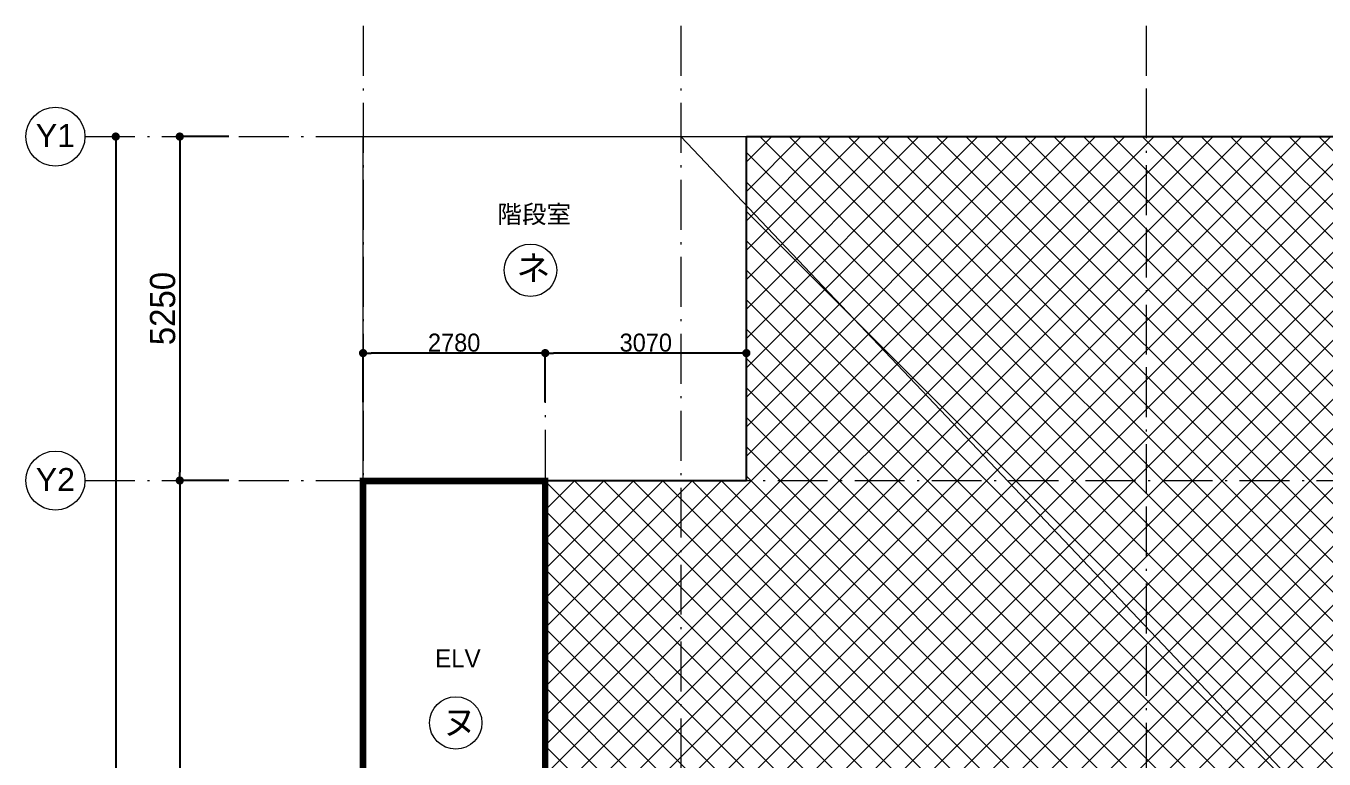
# Model space of a CAD drawing. Header units: millimetres. Extents: x 3528 to 81155, y 1822 to 57458.
# Drawn here: x 3528 to 23338, y 46269 to 57458 of the extents above; entities that cross this region are included whole.
import ezdxf

# ---------------------------------------------------------------- set-up
doc = ezdxf.new("R2010")
doc.units = ezdxf.units.MM
doc.header["$LTSCALE"] = 3175
doc.header["$PDMODE"] = 1
doc.header["$PDSIZE"] = -2
doc.linetypes.add('ISO-10 一点短鎖線', pattern=[0.37, 0.24, -0.06, 0.01, -0.06])
doc.linetypes.add('ISO-11 一点二短鎖線', pattern=[0.67, 0.24, -0.06, 0.24, -0.06, 0.01, -0.06])
for name, color, linetype, lineweight in [('15面積表', 10, 'Continuous', 5), ('ハッチング', 170, 'Continuous', 5), ('基準線', 3, 'ISO-11 一点二短鎖線', 13)]:
    doc.layers.add(name, color=color, linetype=linetype, lineweight=lineweight)
doc.styles.add('Arial', font='arial.ttf', dxfattribs={"bigfont": 'Arial'})
doc.styles.add('HGPｺﾞｼｯｸE', font='HGPGothicE.ttf', dxfattribs={"bigfont": 'HGPｺﾞｼｯｸE'})
doc.styles.add('MtXpl_HGPE', font='HGPGothicE.ttf')
doc.styles.get("Standard").update_dxf_attribs({"font": 'txt', "bigfont": 'BIGFONT.SHX'})
doc.dimstyles.new('katoshun', dxfattribs={"dimtxt": 384.564525, "dimasz": 125.186157, "dimexe": 0, "dimexo": 250, "dimgap": 75, "dimtad": 1, "dimdec": 4, "dimdsep": 46, "dimtxsty": 'HGPｺﾞｼｯｸE', "dimblk": 'DOT', "dimblk1": 'DOT', "dimblk2": 'DOT', "dimcen": 0, "dimadec": 0, "dimazin": 0, "dimtfac": 1, "dimtdec": 4, "dimtix": 1, "dimtmove": 0, "dimatfit": 0, "dimldrblk": 'VW_FILLEDARROW', "dimfxl": 750, "dimfxlon": 1, "dimfrac": 2, "dimtolj": 1, "dimarcsym": 0})

# ---------------------------------------------------------------- blocks, each defined once
blk = doc.blocks.new('_DOT')
at = {"color": 0, "linetype": 'ByBlock', "lineweight": -2}
blk.add_line((-0.5, 0), (-1, 0), dxfattribs=at)
at = {"color": 0, "linetype": 'ByBlock', "const_width": 0.5}
blk.add_lwpolyline([(-0.25, 0, 1), (0.25, 0, 1)], format="xyb", close=True, dxfattribs=at)
blk = doc.blocks.new('*D8')
at = {"layer": 'Defpoints', "color": 0, "linetype": 'Continuous', "transparency": 16777216}
for p in [(7625, 50520), (5875, 40020), (7625, 40020)]:
    blk.add_point(p, dxfattribs=at)
at = {"layer": '基準線', "color": 0, "linetype": 'Continuous', "lineweight": -2, "transparency": 16777216}
for p, q in [((6625, 50520), (5875, 50520)), ((5875, 50395), (5875, 40145)), ((6625, 40020), (5875, 40020))]:
    blk.add_line(p, q, dxfattribs=at)
at = {"layer": '基準線', "color": 0, "linetype": 'Continuous', "lineweight": -2, "transparency": 16777216, "xscale": 125.1861572265625, "yscale": 125.1861572265625, "zscale": 125.1861572265625}
for p, rotation in [((5875, 50520), 90), ((5875, 40020), 270)]:
    blk.add_blockref('_DOT', p, dxfattribs=dict(at, rotation=rotation))
at = {"layer": '基準線', "color": 0, "linetype": 'Continuous', "lineweight": 0, "transparency": 16777216, "insert": (5615, 45270), "char_height": 384.6, "attachment_point": 5, "rotation": 90, "style": 'HGPｺﾞｼｯｸE'}
blk.add_mtext('\\A1;10500', dxfattribs=at)
blk = doc.blocks.new('VW_FILLEDARROW')
at = {"linetype": 'Continuous', "lineweight": 0, "transparency": 16777216}
blk.add_hatch(color=0, dxfattribs=at).paths.add_polyline_path([(-2, 0.54), (0, 0), (-2, -0.54)])
at = {"color": 0, "linetype": 'Continuous', "lineweight": 0, "transparency": 16777216, "flags": 128}
blk.add_lwpolyline([(-2, 0.54), (0, 0), (-2, -0.54)], close=True, dxfattribs=at)
blk = doc.blocks.new('*D9')
at = {"layer": 'Defpoints', "color": 0, "linetype": 'Continuous', "transparency": 16777216}
for p in [(7625, 55770), (5875, 50520), (7625, 50520)]:
    blk.add_point(p, dxfattribs=at)
at = {"layer": '基準線', "color": 0, "linetype": 'Continuous', "lineweight": -2, "transparency": 16777216}
for p, q in [((6625, 55770), (5875, 55770)), ((5875, 55645), (5875, 50645)), ((6625, 50520), (5875, 50520))]:
    blk.add_line(p, q, dxfattribs=at)
at = {"layer": '基準線', "color": 0, "linetype": 'Continuous', "lineweight": -2, "transparency": 16777216, "xscale": 125.1861572265625, "yscale": 125.1861572265625, "zscale": 125.1861572265625}
for p, rotation in [((5875, 55770), 90), ((5875, 50520), 270)]:
    blk.add_blockref('_DOT', p, dxfattribs=dict(at, rotation=rotation))
at = {"layer": '基準線', "color": 0, "linetype": 'Continuous', "lineweight": 0, "transparency": 16777216, "insert": (5615, 53145), "char_height": 384.6, "attachment_point": 5, "rotation": 90, "style": 'HGPｺﾞｼｯｸE'}
blk.add_mtext('\\A1;5250', dxfattribs=at)
blk = doc.blocks.new('*D10')
at = {"layer": 'Defpoints', "color": 0, "linetype": 'Continuous', "transparency": 16777216}
for p in [(4898, 55770), (4898, 28770), (5008, 28770)]:
    blk.add_point(p, dxfattribs=at)
at = {"layer": '基準線', "color": 0, "linetype": 'Continuous', "lineweight": -2, "transparency": 16777216}
blk.add_line((4898, 55645), (4898, 28895), dxfattribs=at)
at = {"layer": '基準線', "color": 0, "linetype": 'Continuous', "lineweight": -2, "transparency": 16777216, "xscale": 125.1861572265625, "yscale": 125.1861572265625, "zscale": 125.1861572265625}
for p, rotation in [((4898, 55770), 90), ((4898, 28770), 270)]:
    blk.add_blockref('_DOT', p, dxfattribs=dict(at, rotation=rotation))
at = {"layer": '基準線', "color": 0, "linetype": 'Continuous', "lineweight": 0, "transparency": 16777216, "insert": (4638, 42270), "char_height": 384.6, "attachment_point": 5, "rotation": 90, "style": 'HGPｺﾞｼｯｸE'}
blk.add_mtext('\\A1;27000', dxfattribs=at)
blk = doc.blocks.new('*D36')
at = {"layer": '15面積表', "color": 0, "linetype": 'Continuous', "lineweight": -2, "transparency": 16777216}
for p, q in [((8672, 51715), (8672, 52465)), ((11327, 52465), (8797, 52465)), ((11452, 51715), (11452, 52465))]:
    blk.add_line(p, q, dxfattribs=at)
at = {"layer": 'Defpoints', "color": 0, "linetype": 'Continuous', "transparency": 16777216}
for p in [(8672, 52465), (8672, 47128), (11452, 47128)]:
    blk.add_point(p, dxfattribs=at)
at = {"layer": '15面積表', "color": 0, "linetype": 'Continuous', "lineweight": -2, "transparency": 16777216, "xscale": 125.1861572265625, "yscale": 125.1861572265625, "zscale": 125.1861572265625, "rotation": 180}
blk.add_blockref('_DOT', (8672, 52465), dxfattribs=at)
at = {"layer": '15面積表', "color": 0, "linetype": 'Continuous', "lineweight": -2, "transparency": 16777216, "xscale": 125.1861572265625, "yscale": 125.1861572265625, "zscale": 125.1861572265625}
blk.add_blockref('_DOT', (11452, 52465), dxfattribs=at)
at = {"layer": '15面積表', "color": 0, "linetype": 'Continuous', "lineweight": 0, "transparency": 16777216, "insert": (10062, 52623), "char_height": 274.7, "attachment_point": 5, "style": 'HGPｺﾞｼｯｸE'}
blk.add_mtext('\\A1;2780', dxfattribs=at)
blk = doc.blocks.new('*D80')
at = {"layer": '15面積表', "color": 0, "linetype": 'Continuous', "lineweight": -2, "transparency": 16777216}
for p, q in [((11452, 51715), (11452, 52465)), ((14397, 52465), (11577, 52465)), ((14522, 51715), (14522, 52465))]:
    blk.add_line(p, q, dxfattribs=at)
at = {"layer": 'Defpoints', "color": 0, "linetype": 'Continuous', "transparency": 16777216}
for p in [(11452, 52465), (11452, 51367), (14522, 51367)]:
    blk.add_point(p, dxfattribs=at)
at = {"layer": '15面積表', "color": 0, "linetype": 'Continuous', "lineweight": -2, "transparency": 16777216, "xscale": 125.1861572265625, "yscale": 125.1861572265625, "zscale": 125.1861572265625, "rotation": 180}
blk.add_blockref('_DOT', (11452, 52465), dxfattribs=at)
at = {"layer": '15面積表', "color": 0, "linetype": 'Continuous', "lineweight": -2, "transparency": 16777216, "xscale": 125.1861572265625, "yscale": 125.1861572265625, "zscale": 125.1861572265625}
blk.add_blockref('_DOT', (14522, 52465), dxfattribs=at)
at = {"layer": '15面積表', "color": 0, "linetype": 'Continuous', "lineweight": 0, "transparency": 16777216, "insert": (12987, 52623), "char_height": 274.7, "attachment_point": 5, "style": 'HGPｺﾞｼｯｸE'}
blk.add_mtext('\\A1;3070', dxfattribs=at)

msp = doc.modelspace()

# ---------------------------------------------------------------- hatches: boundary and pattern name
at = {"layer": 'ハッチング', "linetype": 'Continuous', "lineweight": 0, "transparency": 33554687}
h = msp.add_hatch(dxfattribs=at)
h.set_pattern_fill('ANSI37', color=170, scale=100, style=0)
h.paths.add_polyline_path([(38821.71806, 55769.71765), (14521.71806, 55769.71765), (14521.71806, 50519.71765), (11451.71806, 50519.71765), (11451.71806, 44519.71765), (8671.71806, 44519.71765), (8671.71806, 43519.71765), (24631.71806, 43519.71765), (24631.71806, 37289.71765), (29791.71806, 37289.71765), (29791.71806, 28769.71765), (35821.71806, 28769.71765), (35821.71806, 32269.71765), (38821.71806, 32269.71765)])
h.paths.add_polyline_path([(26818.92037, 46893.32876), (28055.02071, 46893.32876), (28055.02071, 47246.10654), (26818.92037, 47246.10654)], flags=0)
h.paths.add_polyline_path([(26733.76679, 46808.12006), (28103.09119, 46808.12006), (28103.09119, 47297.06639), (26733.76679, 47297.06639)], flags=24)

# ---------------------------------------------------------------- linework, layer by layer
at = {"color": 2}
msp.add_lwpolyline([(14521.71806, 55769.71765), (38821.71806, 55769.71765), (38821.71806, 32269.71765), (35821.71806, 32269.71765), (35821.71806, 28769.71765), (29791.71806, 28769.71765), (29791.71806, 37289.71765), (24631.71806, 37289.71765), (24631.71806, 43519.71765), (8671.71806, 43519.71765), (8671.71806, 44519.71765), (11451.71806, 44519.71765), (11451.71806, 50519.71765), (14521.71806, 50519.71765), (14521.71806, 55769.71765)], dxfattribs=at)
at = {"layer": '15面積表', "color": 3, "linetype": 'Continuous', "lineweight": 0, "transparency": 33554687}
msp.add_line((13521.71806, 55769.71765), (35821.71806, 32269.71765), dxfattribs=at)
at = {"layer": '15面積表', "color": 1, "linetype": 'Continuous', "lineweight": 0, "transparency": 33554687, "flags": 128}
for points in [[(8671.71806, 55769.71765), (56871.71806, 55769.71765), (56871.71806, 28769.71765), (8671.71806, 28769.71765)], [(8671.71806, 50519.71765), (11451.71806, 50519.71765), (11451.71806, 44519.71765), (8671.71806, 44519.71765)]]:
    msp.add_lwpolyline(points, close=True, dxfattribs=at)
at = {"layer": '15面積表', "color": 3, "linetype": 'Continuous', "lineweight": 0, "transparency": 33554687, "flags": 128}
msp.add_lwpolyline([(8671.71806, 55769.71765), (14521.71806, 55769.71765), (14521.71806, 50519.71765), (8671.71806, 50519.71765)], close=True, dxfattribs=at)
at = {"layer": '15面積表', "color": 10, "linetype": 'Continuous', "lineweight": 50, "transparency": 33554687, "const_width": 100, "flags": 128}
msp.add_lwpolyline([(8671.71806, 50512.08067), (11451.71806, 50512.08067), (11451.71806, 44512.08067), (8671.71806, 44512.08067)], close=True, dxfattribs=at)
at = {"layer": '15面積表', "color": 3, "linetype": 'Continuous', "lineweight": 0, "transparency": 33554687}
for centre in [(11226.97054, 53729.71765), (10086.97054, 46819.71765)]:
    msp.add_circle(centre, 400, dxfattribs=at)
at = {"layer": '基準線', "color": 8, "linetype": 'ISO-10 一点短鎖線', "lineweight": 13, "transparency": 33554687}
for p, q in [((8671.71806, 57458.22492), (8671.71806, 25229.54466)), ((13521.71806, 57458.22492), (13521.71806, 25140.65841)), ((4427.58586, 55769.71765), (58690.9779, 55769.71765)), ((11451.71806, 52469.71765), (11451.71806, 44639.16974)), ((4427.58586, 50519.71765), (58690.9779, 50519.71765))]:
    msp.add_line(p, q, dxfattribs=at)
at = {"layer": '基準線', "color": 8, "linetype": 'ISO-11 一点二短鎖線', "lineweight": 13, "transparency": 33554687}
msp.add_line((20621.71806, 57458.22492), (20621.71806, 25140.65841), dxfattribs=at)
at = {"layer": '基準線', "color": 3, "linetype": 'Continuous', "lineweight": 0, "transparency": 33554687}
for centre in [(3977.58586, 55769.71765), (3977.58586, 50519.71765)]:
    msp.add_circle(centre, 450, dxfattribs=at)

# ---------------------------------------------------------------- texts
at = {"layer": '15面積表', "color": 3, "transparency": 33554687, "style": 'MtXpl_HGPE'}
for s, p in [('ネ', (11011.94478, 53572.81192)), ('ヌ', (9885.05052, 46644.02802))]:
    msp.add_text(s, height=380, dxfattribs=at).set_placement(p)
at = {"layer": '15面積表', "color": 3, "transparency": 33554687, "char_height": 274.6889468, "attachment_point": 1, "line_spacing_factor": 0.773663}
for s, insert in [('{\\pxt2.73;\\fHGPｺﾞｼｯｸE|b0|i0|c128|p0;階段室}', (10722.2012, 54722.52122)), ('{\\pxt2.73;\\fHGPｺﾞｼｯｸE|b0|i0|c128|p0;ELV}', (9772.2012, 47941.0177))]:
    msp.add_mtext(s, dxfattribs=dict(at, insert=insert))
at = {"layer": '基準線', "color": 3, "transparency": 33554687, "char_height": 350, "attachment_point": 1, "line_spacing_factor": 0.970891, "style": 'Arial'}
for s, insert in [('\\pxt0.8929;Y1', (3677.60299, 55960.30159)), ('\\pxt0.8929;Y2', (3677.60299, 50710.30159))]:
    msp.add_mtext(s, dxfattribs=dict(at, insert=insert))

# ---------------------------------------------------------------- dimensions: what is measured, and where the dimension line sits
at = {"layer": '15面積表', "color": 3, "linetype": 'Continuous', "lineweight": 0, "transparency": 33554687}
for base, p1, p2, override, picture, middle in [((8671.71806, 52464.71765), (11451.71806, 47127.91974), (8671.71806, 47127.91974), {"dimtxt": 274.688947, "dimgap": 15, "dimpost": '<>', "dimtxsty": 'HGPｺﾞｼｯｸE', "dimtmove": 2}, '*D36', (10061.71806, 52622.5559)), ((11451.71806, 52465.29002), (14521.71806, 51366.99211), (11451.71806, 51366.99211), {"dimtxt": 274.688947, "dimgap": 15, "dimdec": 2, "dimpost": '<>', "dimtxsty": 'HGPｺﾞｼｯｸE', "dimtmove": 2}, '*D80', (12986.71806, 52623.12827))]:
    dim = msp.add_linear_dim(base=base, p1=p1, p2=p2, dimstyle='katoshun', override=override, dxfattribs=at)
    dim.commit()
    dim.dimension.update_dxf_attribs({"geometry": picture, "text_midpoint": middle})
at = {"layer": '基準線', "color": 3, "linetype": 'Continuous', "lineweight": 0, "transparency": 33554687}
for base, p1, p2, override, picture, middle in [((4897.84815, 28769.71765), (4897.84815, 55769.71765), (5007.84815, 28769.71765), {"dimtxt": 384.564525, "dimgap": 60, "dimpost": '<>', "dimtxsty": 'HGPｺﾞｼｯｸE', "dimtmove": 2}, '*D10', (4637.87459, 42269.71765)), ((5874.72526, 50519.71765), (7624.72526, 55769.71765), (7624.72526, 50519.71765), {"dimgap": 60, "dimpost": '<>', "dimtxsty": 'HGPｺﾞｼｯｸE', "dimtmove": 2}, '*D9', (5614.7517, 53144.71765)), ((5874.72526, 40019.71765), (7624.72526, 50519.71765), (7624.72526, 40019.71765), {"dimgap": 60, "dimpost": '<>', "dimtxsty": 'HGPｺﾞｼｯｸE', "dimtmove": 2}, '*D8', (5614.7517, 45269.71765))]:
    dim = msp.add_linear_dim(base=base, p1=p1, p2=p2, angle=270, dimstyle='katoshun', override=override, dxfattribs=at)
    dim.commit()
    dim.dimension.update_dxf_attribs({"geometry": picture, "text_midpoint": middle})

doc.saveas('drawing.dxf')
